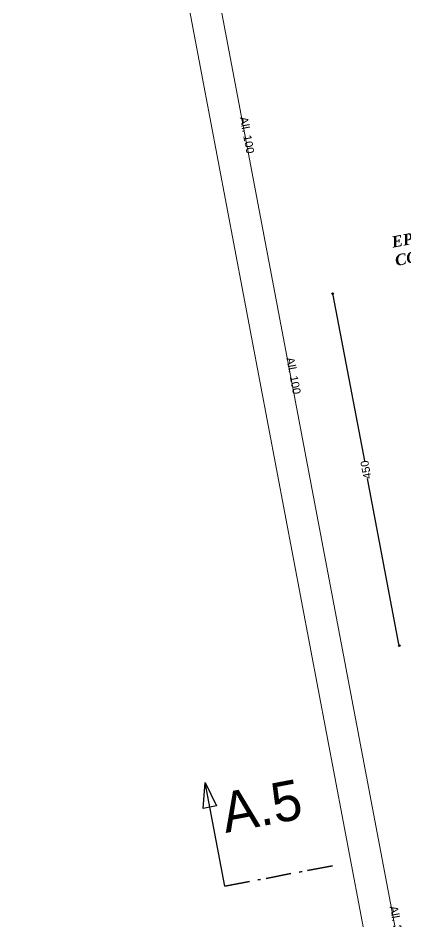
# Model space of a CAD drawing. Header units: centimetres. Extents: x 209280 to 319866, y -365283 to -277503.
# Drawn here: x 209280 to 214149, y -335328 to -323979 of the extents above; entities that cross this region are included whole.
import ezdxf

# ---------------------------------------------------------------- set-up
doc = ezdxf.new("R2010")
doc.units = ezdxf.units.CM
doc.header["$PDMODE"] = 67
doc.linetypes.add('Style de ligne -6', pattern=[1.04164, 0.625, -0.20828, 0.06943, -0.13893])
doc.layers.get('0').update_dxf_attribs({"color": 252})
doc.layers.add('3-BAT C-Niveau 1', color=252, linetype='Continuous')
doc.layers.add('prlm-EAU-EPEXT', color=145, linetype='Continuous')
doc.layers.add('prlm-ELEC-CFO', color=1, linetype='Continuous', lineweight=25)
doc.layers.add('prlm-ZCARTOUCHE', color=7, linetype='Continuous', lineweight=13)
doc.styles.add('Arial', font='arial.ttf')
doc.styles.add('Futura Std Book', font='')
doc.styles.add('Helvetica', font='arial.ttf')
doc.styles.add('prlm-eau-ep', font='timesbi.ttf', dxfattribs={"height": 18})
doc.styles.get('Futura Std Book').set_extended_font_data('Futura Std Book')
doc.dimstyles.get("Standard").update_dxf_attribs({"dimtxt": 100, "dimasz": 20, "dimexe": 0.18, "dimexo": 0.0625, "dimgap": 0, "dimtad": 0, "dimtoh": 1, "dimdec": 0, "dimlfac": 0.1, "dimzin": 0, "dimdsep": 46, "dimtxsty": 'Arial', "dimblk": 'ORIGIN', "dimcen": 0.09, "dimclrd": 256, "dimclre": 256, "dimclrt": 256, "dimadec": 0, "dimazin": 0, "dimtfac": 1, "dimtdec": 0, "dimtofl": 0, "dimtmove": 0, "dimatfit": 3, "dimldrblk": 'ORIGIN', "dimfxl": 1, "dimtolj": 1, "dimtzin": 0, "dimlwd": -1, "dimlwe": 25, "dimarcsym": 0})

# ---------------------------------------------------------------- blocks, each defined once
blk = doc.blocks.new('Groupe-319-1')
at = {"linetype": 'Continuous'}
blk.add_line((12291.3, -46958), (12266.6, -46827.8), dxfattribs=at)
at = {"linetype": 'Style de ligne -6', "lineweight": 35, "ltscale": 50.8}
blk.add_line((12291.3, -46958), (12436.6, -46930.5), dxfattribs=at)
at = {"linetype": 'Continuous', "flags": 128}
blk.add_lwpolyline([(12264.3, -46860.6), (12266.6, -46827.8), (12281, -46857.3)], close=True, dxfattribs=at)
at = {"insert": (12283.1, -46841.8), "char_height": 50.34, "attachment_point": 1, "rotation": 10.7313, "line_spacing_factor": 0.962448, "style": 'Futura Std Book'}
blk.add_mtext('A.5', dxfattribs=at)
blk = doc.blocks.new('_Origin')
at = {"color": 0, "linetype": 'ByBlock', "lineweight": -2}
blk.add_line((0, 0), (-1, 0), dxfattribs=at)
blk.add_circle((0, 0), 0.5, dxfattribs=at)
blk = doc.blocks.new('*D534')
at = {"layer": 'Defpoints', "color": 0, "transparency": 16777216}
for p in [(213236, -327438), (214066, -331860), (214073, -331859)]:
    blk.add_point(p, dxfattribs=at)
at = {"layer": 'prlm-ELEC-CFO', "lineweight": 25, "transparency": 16777216}
for p, q in [((213236, -327438), (213229, -327439)), ((214073, -331859), (214066, -331860))]:
    blk.add_line(p, q, dxfattribs=at)
at = {"layer": 'prlm-ELEC-CFO', "transparency": 16777216}
for p, q in [((213232, -327459), (213627, -329539)), ((214062, -331841), (213668, -329760))]:
    blk.add_line(p, q, dxfattribs=at)
at = {"layer": 'prlm-ELEC-CFO', "transparency": 16777216, "xscale": 20, "yscale": 20, "zscale": 20}
for p, rotation in [((213229, -327439), 100.7236014113933), ((214066, -331860), 280.7236014113932)]:
    blk.add_blockref('_Origin', p, dxfattribs=dict(at, rotation=rotation))
at = {"layer": 'prlm-ELEC-CFO', "transparency": 16777216, "insert": (213647, -329650), "char_height": 100, "attachment_point": 5, "rotation": 100.7236, "style": 'Arial'}
blk.add_mtext('\\A1;450', dxfattribs=at)

msp = doc.modelspace()

# ---------------------------------------------------------------- linework, layer by layer
at = {"layer": 'prlm-ZCARTOUCHE'}
for points in [[(209280.042, -312512.145), (263605.967, -302223.976), (273337.484, -353610.543), (219011.559, -363898.712)], [(209739.049, -312824.69), (263196.531, -302700.986), (272763.726, -353219.861), (219306.244, -363343.566)]]:
    msp.add_lwpolyline(points, close=True, dxfattribs=at)

# ---------------------------------------------------------------- block references
at = {"layer": '3-BAT C-Niveau 1', "xscale": 10, "yscale": 10, "zscale": 10}
msp.add_blockref('Groupe-319-1', (88960.928, 134700.79), dxfattribs=at)

# ---------------------------------------------------------------- texts
at = {"layer": '3-BAT C-Niveau 1', "char_height": 100.5363, "attachment_point": 1, "rotation": 280.7235947, "line_spacing_factor": 0.834288, "style": 'Helvetica'}
for insert in [(212161.499, -325208.768), (212744.985, -328229.847), (214043.224, -335118.239)]:
    msp.add_mtext('All. 100', dxfattribs=dict(at, insert=insert))
at = {"layer": 'prlm-EAU-EPEXT', "insert": (213957.211, -326724.775), "char_height": 140, "attachment_point": 1, "rotation": 10.7236014, "style": 'prlm-eau-ep'}
msp.add_mtext_dynamic_manual_height_columns('EP CO07', width=91.58378, gutter_width=75, heights=[0], dxfattribs=at)

# ---------------------------------------------------------------- dimensions: what is measured, and where the dimension line sits
at = {"layer": 'prlm-ELEC-CFO'}
dim = msp.add_linear_dim(base=(214066.068, -331860.298), p1=(213235.849, -327437.54), p2=(214073.17, -331858.953), angle=280.7236014, dimstyle='Standard', override={"dimfxl": 10}, dxfattribs=at)
dim.commit()
dim.dimension.update_dxf_attribs({"geometry": '*D534', "text_midpoint": (213647.407, -329649.591)})

doc.saveas('drawing.dxf')
